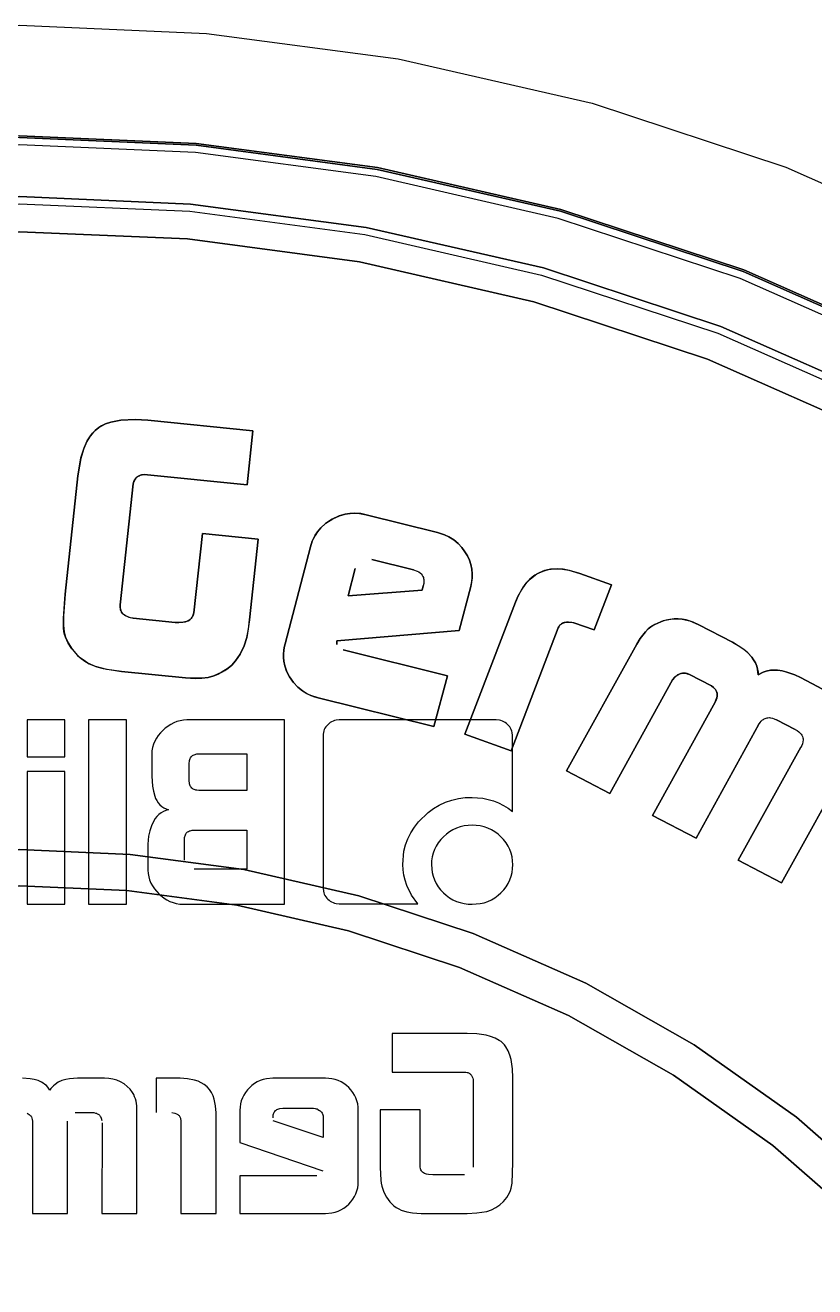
# Model space of a CAD drawing. Header units: millimetres. Extents: x 10366 to 13995, y 24552 to 29685.
# Drawn here: x 11312.18 to 11322.89, y 28002.26 to 28019.37 of the extents above; entities that cross this region are included whole.
import ezdxf

# ---------------------------------------------------------------- set-up
doc = ezdxf.new("R2010")
doc.units = ezdxf.units.MM
doc.header["$LTSCALE"] = 3
doc.layers.add('DomyÅ›lny', color=7, linetype='Continuous')

msp = doc.modelspace()

# ---------------------------------------------------------------- linework, layer by layer
at = {"layer": 'DomyÅ›lny'}
for p, q in [((11315.265, 28013.874), (11315.187, 28013.14)), ((11315.187, 28013.14), (11315.265, 28013.874)), ((11314.464, 28011.403), (11314.579, 28012.478)), ((11314.579, 28012.478), (11314.464, 28011.403)), ((11316.653, 28012.003), (11316.556, 28011.635)), ((11316.556, 28011.635), (11316.653, 28012.003)), ((11317.559, 28011.71), (11317.575, 28011.77)), ((11317.575, 28011.77), (11317.559, 28011.71)), ((11320.129, 28011.784), (11319.894, 28011.171)), ((11319.894, 28011.171), (11320.129, 28011.784)), ((11318.22, 28011.759), (11318.064, 28011.166)), ((11318.064, 28011.166), (11318.22, 28011.759)), ((11319.408, 28011.2), (11318.769, 28009.532)), ((11318.769, 28009.532), (11319.408, 28011.2)), ((11316.405, 28011.024), (11316.402, 28010.974)), ((11316.402, 28010.974), (11316.405, 28011.024)), ((11317.903, 28010.551), (11317.721, 28009.861)), ((11317.721, 28009.861), (11317.903, 28010.551)), ((11312.715, 28009.951), (11312.201, 28009.951)), ((11312.201, 28009.951), (11312.201, 28009.451)), ((11312.715, 28009.951), (11312.201, 28009.951)), ((11312.201, 28009.951), (11312.201, 28009.451)), ((11312.715, 28009.451), (11312.715, 28009.951)), ((11312.715, 28009.451), (11312.715, 28009.951)), ((11313.549, 28009.951), (11313.035, 28009.951)), ((11313.035, 28009.951), (11313.035, 28007.451)), ((11313.549, 28009.951), (11313.035, 28009.951)), ((11313.035, 28009.951), (11313.035, 28007.451)), ((11313.549, 28007.451), (11313.549, 28009.951)), ((11313.549, 28007.451), (11313.549, 28009.951)), ((11315.693, 28009.951), (11314.369, 28009.951)), ((11315.693, 28009.951), (11314.369, 28009.951)), ((11315.693, 28007.451), (11315.693, 28009.951)), ((11315.693, 28007.451), (11315.693, 28009.951)), ((11318.566, 28009.951), (11316.436, 28009.951)), ((11318.566, 28009.951), (11316.436, 28009.951)), ((11322.124, 28009.884), (11321.276, 28008.347)), ((11321.276, 28008.347), (11322.124, 28009.884)), ((11316.216, 28009.739), (11316.216, 28007.669)), ((11316.216, 28009.739), (11316.216, 28007.669)), ((11318.785, 28008.707), (11318.785, 28009.739)), ((11318.785, 28008.707), (11318.785, 28009.739)), ((11312.201, 28009.451), (11312.715, 28009.451)), ((11312.201, 28009.451), (11312.715, 28009.451)), ((11313.893, 28009.489), (11313.893, 28009.188)), ((11313.893, 28009.489), (11313.893, 28009.188)), ((11314.531, 28009.49), (11315.184, 28009.49)), ((11314.531, 28009.49), (11315.184, 28009.49)), ((11315.184, 28009.49), (11315.184, 28008.996)), ((11315.184, 28009.49), (11315.184, 28008.996)), ((11312.715, 28009.251), (11312.201, 28009.251)), ((11312.201, 28009.251), (11312.201, 28007.451)), ((11312.715, 28009.251), (11312.201, 28009.251)), ((11312.201, 28009.251), (11312.201, 28007.451)), ((11312.715, 28007.451), (11312.715, 28009.251)), ((11312.715, 28007.451), (11312.715, 28009.251)), ((11314.401, 28009.121), (11314.401, 28009.365)), ((11314.401, 28009.121), (11314.401, 28009.365)), ((11315.184, 28008.996), (11314.531, 28008.996)), ((11315.184, 28008.996), (11314.531, 28008.996)), ((11314.466, 28008.455), (11315.184, 28008.455)), ((11314.466, 28008.455), (11315.184, 28008.455)), ((11315.184, 28008.455), (11315.184, 28007.926)), ((11315.184, 28008.455), (11315.184, 28007.926)), ((11313.841, 28008.267), (11313.841, 28007.912)), ((11313.841, 28008.267), (11313.841, 28007.912)), ((11314.337, 28008.051), (11314.337, 28008.331)), ((11314.337, 28008.051), (11314.337, 28008.331)), ((11315.184, 28007.926), (11314.466, 28007.926)), ((11315.184, 28007.926), (11314.466, 28007.926)), ((11312.201, 28007.451), (11312.715, 28007.451)), ((11312.201, 28007.451), (11312.715, 28007.451)), ((11313.035, 28007.451), (11313.549, 28007.451)), ((11313.035, 28007.451), (11313.549, 28007.451)), ((11314.317, 28007.451), (11315.693, 28007.451)), ((11314.317, 28007.451), (11315.693, 28007.451)), ((11316.436, 28007.457), (11317.5, 28007.457)), ((11316.436, 28007.457), (11317.5, 28007.457)), ((11318.172, 28005.699), (11317.153, 28005.699)), ((11317.153, 28005.699), (11317.153, 28005.174)), ((11317.153, 28005.699), (11317.153, 28005.174)), ((11318.172, 28005.699), (11317.153, 28005.699)), ((11313.252, 28005.09), (11312.885, 28005.09)), ((11313.252, 28005.09), (11312.885, 28005.09)), ((11314.279, 28005.09), (11313.953, 28005.09)), ((11313.953, 28005.09), (11313.953, 28004.626)), ((11313.953, 28005.09), (11313.953, 28004.626)), ((11314.279, 28005.09), (11313.953, 28005.09)), ((11316.249, 28005.09), (11315.534, 28005.09)), ((11316.249, 28005.09), (11315.534, 28005.09)), ((11317.153, 28005.174), (11318.152, 28005.174)), ((11317.153, 28005.174), (11318.152, 28005.174)), ((11318.791, 28003.948), (11318.791, 28005.096)), ((11318.791, 28003.948), (11318.791, 28005.096)), ((11318.251, 28005.072), (11318.251, 28003.885)), ((11318.251, 28005.072), (11318.251, 28003.885)), ((11312.853, 28004.626), (11313.085, 28004.626)), ((11312.853, 28004.626), (11313.085, 28004.626)), ((11313.691, 28003.258), (11313.691, 28004.65)), ((11313.691, 28003.258), (11313.691, 28004.65)), ((11314.764, 28003.258), (11314.764, 28004.62)), ((11314.764, 28003.258), (11314.764, 28004.62)), ((11315.089, 28004.657), (11315.089, 28004.221)), ((11315.089, 28004.657), (11315.089, 28004.221)), ((11315.669, 28004.683), (11316.086, 28004.683)), ((11315.669, 28004.683), (11316.086, 28004.683)), ((11316.694, 28003.69), (11316.694, 28004.657)), ((11316.694, 28003.69), (11316.694, 28004.657)), ((11317.534, 28004.661), (11316.993, 28004.661)), ((11316.993, 28004.661), (11316.993, 28003.878)), ((11316.993, 28004.661), (11316.993, 28003.878)), ((11317.534, 28004.661), (11316.993, 28004.661)), ((11317.534, 28003.891), (11317.534, 28004.661)), ((11317.534, 28003.891), (11317.534, 28004.661)), ((11312.273, 28004.507), (11312.273, 28003.258)), ((11312.273, 28004.507), (11312.273, 28003.258)), ((11312.751, 28003.258), (11312.751, 28004.507)), ((11312.751, 28003.258), (11312.751, 28004.507)), ((11313.22, 28004.487), (11313.214, 28003.258)), ((11313.22, 28004.487), (11313.214, 28003.258)), ((11314.285, 28004.527), (11314.285, 28003.258)), ((11314.285, 28004.527), (11314.285, 28003.258)), ((11316.219, 28004.288), (11315.538, 28004.511)), ((11316.219, 28004.288), (11315.538, 28004.511)), ((11316.219, 28004.559), (11316.219, 28004.288)), ((11316.219, 28004.559), (11316.219, 28004.288)), ((11315.089, 28004.221), (11316.212, 28003.837)), ((11315.089, 28004.221), (11316.212, 28003.837)), ((11316.131, 28003.767), (11315.089, 28003.767)), ((11315.089, 28003.767), (11315.089, 28003.258)), ((11315.089, 28003.767), (11315.089, 28003.258)), ((11316.131, 28003.767), (11315.089, 28003.767)), ((11318.135, 28003.782), (11317.705, 28003.782)), ((11318.135, 28003.782), (11317.705, 28003.782)), ((11312.273, 28003.258), (11312.751, 28003.258)), ((11312.273, 28003.258), (11312.751, 28003.258)), ((11313.214, 28003.258), (11313.691, 28003.258)), ((11313.214, 28003.258), (11313.691, 28003.258)), ((11314.285, 28003.258), (11314.764, 28003.258)), ((11314.285, 28003.258), (11314.764, 28003.258)), ((11315.089, 28003.258), (11316.249, 28003.258)), ((11315.089, 28003.258), (11316.249, 28003.258)), ((11317.548, 28003.258), (11318.17, 28003.258)), ((11317.548, 28003.258), (11318.17, 28003.258))]:
    msp.add_line(p, q, dxfattribs=at)
for points in [[(11299.125, 28016.311, 0), (11301.701, 28017.449, 0), (11304.326, 28018.316, 0), (11306.958, 28018.917, 0), (11309.559, 28019.263, 0), (11312.097, 28019.374, 0), (11314.634, 28019.263, 0), (11317.236, 28018.917, 0), (11319.868, 28018.316, 0), (11322.493, 28017.449, 0), (11325.068, 28016.311, 0)], [(11324.36, 28014.98, 0), (11321.925, 28016.056, 0), (11319.443, 28016.876, 0), (11316.955, 28017.444, 0), (11314.496, 28017.772, 0), (11312.097, 28017.876, 0), (11309.698, 28017.772, 0), (11307.239, 28017.444, 0), (11304.75, 28016.876, 0), (11302.269, 28016.056, 0), (11299.834, 28014.98, 0)], [(11324.348, 28014.958, 0), (11321.915, 28016.033, 0), (11319.436, 28016.851, 0), (11316.95, 28017.419, 0), (11314.494, 28017.746, 0), (11312.097, 28017.851, 0), (11309.7, 28017.746, 0), (11307.243, 28017.419, 0), (11304.757, 28016.851, 0), (11302.279, 28016.033, 0), (11299.846, 28014.958, 0)], [(11324.3, 28014.869, 0), (11321.877, 28015.94, 0), (11319.408, 28016.755, 0), (11316.932, 28017.321, 0), (11314.484, 28017.647, 0), (11312.097, 28017.751, 0), (11309.709, 28017.647, 0), (11307.262, 28017.321, 0), (11304.786, 28016.755, 0), (11302.316, 28015.94, 0), (11299.893, 28014.869, 0)], [(11312.097, 28017.876, 0), (11314.496, 28017.772, 0), (11316.955, 28017.444, 0), (11319.443, 28016.876, 0), (11321.925, 28016.056, 0), (11324.36, 28014.98, 0), (11326.707, 28013.65, 0), (11328.925, 28012.078, 0), (11330.976, 28010.283, 0), (11332.825, 28008.292, 0), (11334.444, 28006.138, 0), (11335.813, 28003.858, 0), (11336.922, 28001.494, 0), (11337.766, 27999.085, 0), (11338.35, 27996.668, 0), (11338.688, 27994.28, 0), (11338.796, 27991.951, 0), (11338.688, 27989.621, 0), (11338.35, 27987.233, 0), (11337.766, 27984.817, 0), (11336.922, 27982.408, 0), (11335.813, 27980.044, 0)], [(11312.097, 28017.851, 0), (11314.494, 28017.746, 0), (11316.95, 28017.419, 0), (11319.436, 28016.851, 0), (11321.915, 28016.033, 0), (11324.348, 28014.958, 0), (11326.693, 28013.629, 0), (11328.909, 28012.059, 0), (11330.958, 28010.265, 0), (11332.805, 28008.276, 0), (11334.422, 28006.124, 0), (11335.79, 28003.847, 0), (11336.897, 28001.485, 0), (11337.74, 27999.078, 0), (11338.325, 27996.664, 0), (11338.662, 27994.278, 0), (11338.77, 27991.951, 0), (11338.662, 27989.624, 0), (11338.325, 27987.238, 0), (11337.74, 27984.824, 0), (11336.897, 27982.417, 0), (11335.79, 27980.055, 0)], [(11300.224, 28014.247, 0), (11302.582, 28015.289, 0), (11304.984, 28016.082, 0), (11307.393, 28016.632, 0), (11309.774, 28016.949, 0), (11312.097, 28017.051, 0), (11314.419, 28016.949, 0), (11316.8, 28016.632, 0), (11319.209, 28016.082, 0), (11321.612, 28015.289, 0), (11323.969, 28014.247, 0)], [(11323.969, 28014.247, 0), (11321.612, 28015.289, 0), (11319.209, 28016.082, 0), (11316.8, 28016.632, 0), (11314.419, 28016.949, 0), (11312.097, 28017.051, 0), (11309.774, 28016.949, 0), (11307.393, 28016.632, 0), (11304.984, 28016.082, 0), (11302.582, 28015.289, 0), (11300.224, 28014.247, 0)], [(11300.272, 28014.158, 0), (11302.62, 28015.196, 0), (11305.013, 28015.986, 0), (11307.412, 28016.534, 0), (11309.783, 28016.85, 0), (11312.097, 28016.951, 0), (11314.41, 28016.85, 0), (11316.782, 28016.534, 0), (11319.181, 28015.986, 0), (11321.574, 28015.196, 0), (11323.922, 28014.158, 0)], [(11323.744, 28013.824, 0), (11321.431, 28014.846, 0), (11319.074, 28015.624, 0), (11316.711, 28016.163, 0), (11314.375, 28016.475, 0), (11312.097, 28016.574, 0), (11309.818, 28016.475, 0), (11307.483, 28016.163, 0), (11305.119, 28015.624, 0), (11302.762, 28014.846, 0), (11300.45, 28013.824, 0)], [(11300.45, 28013.824, 0), (11302.762, 28014.846, 0), (11305.119, 28015.624, 0), (11307.483, 28016.163, 0), (11309.818, 28016.475, 0), (11312.097, 28016.574, 0), (11314.375, 28016.475, 0), (11316.711, 28016.163, 0), (11319.074, 28015.624, 0), (11321.431, 28014.846, 0), (11323.744, 28013.824, 0)], [(11312.888, 28013.26, 0), (11312.931, 28013.506, 0), (11312.973, 28013.641, 0), (11313.017, 28013.735, 0), (11313.06, 28013.805, 0), (11313.089, 28013.841, 0), (11313.125, 28013.878, 0), (11313.174, 28013.917, 0), (11313.213, 28013.941, 0), (11313.265, 28013.966, 0), (11313.337, 28013.991, 0), (11313.472, 28014.018, 0), (11313.667, 28014.027, 0), (11313.84, 28014.017, 0)], [(11313.84, 28014.017, 0), (11313.667, 28014.027, 0), (11313.472, 28014.018, 0), (11313.337, 28013.991, 0), (11313.264, 28013.966, 0), (11313.212, 28013.94, 0), (11313.172, 28013.916, 0), (11313.123, 28013.876, 0), (11313.087, 28013.838, 0), (11313.058, 28013.801, 0), (11313.013, 28013.729, 0), (11312.97, 28013.633, 0), (11312.929, 28013.499, 0), (11312.888, 28013.26, 0)], [(11313.84, 28014.017, 0), (11315.265, 28013.874, 0)], [(11315.265, 28013.874, 0), (11313.84, 28014.017, 0)], [(11312.718, 28011.658, 0), (11312.888, 28013.26, 0)], [(11312.888, 28013.26, 0), (11312.718, 28011.658, 0)], [(11313.639, 28013.152, 0), (11313.465, 28011.511, 0)], [(11313.465, 28011.511, 0), (11313.639, 28013.152, 0)], [(11313.791, 28013.28, 0), (11313.767, 28013.278, 0), (11313.753, 28013.276, 0), (11313.738, 28013.272, 0), (11313.721, 28013.264, 0), (11313.71, 28013.258, 0), (11313.698, 28013.25, 0), (11313.685, 28013.238, 0), (11313.676, 28013.229, 0), (11313.667, 28013.217, 0), (11313.658, 28013.201, 0), (11313.65, 28013.184, 0), (11313.639, 28013.152, 0)], [(11313.639, 28013.152, 0), (11313.651, 28013.187, 0), (11313.661, 28013.206, 0), (11313.671, 28013.221, 0), (11313.68, 28013.233, 0), (11313.695, 28013.247, 0), (11313.707, 28013.257, 0), (11313.719, 28013.263, 0), (11313.737, 28013.271, 0), (11313.751, 28013.275, 0), (11313.764, 28013.278, 0), (11313.791, 28013.28, 0)], [(11315.187, 28013.14, 0), (11313.791, 28013.28, 0)], [(11313.791, 28013.28, 0), (11315.187, 28013.14, 0)], [(11316.044, 28012.297, 0), (11316.069, 28012.374, 0), (11316.086, 28012.414, 0), (11316.11, 28012.456, 0), (11316.142, 28012.504, 0), (11316.188, 28012.558, 0), (11316.254, 28012.618, 0), (11316.348, 28012.678, 0), (11316.441, 28012.72, 0), (11316.518, 28012.742, 0), (11316.583, 28012.752, 0), (11316.638, 28012.755, 0), (11316.687, 28012.754, 0), (11316.801, 28012.735, 0)], [(11316.801, 28012.735, 0), (11316.729, 28012.749, 0), (11316.636, 28012.755, 0), (11316.58, 28012.752, 0), (11316.514, 28012.741, 0), (11316.436, 28012.719, 0), (11316.342, 28012.675, 0), (11316.25, 28012.614, 0), (11316.185, 28012.555, 0), (11316.141, 28012.501, 0), (11316.109, 28012.455, 0), (11316.086, 28012.413, 0), (11316.069, 28012.374, 0), (11316.044, 28012.297, 0)], [(11316.801, 28012.735, 0), (11317.771, 28012.495, 0)], [(11317.771, 28012.495, 0), (11316.801, 28012.735, 0)], [(11314.579, 28012.478, 0), (11315.334, 28012.402, 0)], [(11315.334, 28012.402, 0), (11314.579, 28012.478, 0)], [(11317.771, 28012.495, 0), (11317.863, 28012.464, 0), (11317.924, 28012.436, 0), (11317.989, 28012.395, 0), (11318.051, 28012.343, 0), (11318.101, 28012.289, 0), (11318.141, 28012.233, 0), (11318.174, 28012.176, 0), (11318.201, 28012.118, 0), (11318.221, 28012.059, 0), (11318.234, 28011.997, 0), (11318.24, 28011.935, 0), (11318.239, 28011.879, 0), (11318.22, 28011.759, 0)], [(11318.22, 28011.759, 0), (11318.234, 28011.83, 0), (11318.239, 28011.879, 0), (11318.24, 28011.935, 0), (11318.234, 28011.997, 0), (11318.221, 28012.059, 0), (11318.201, 28012.118, 0), (11318.174, 28012.176, 0), (11318.141, 28012.233, 0), (11318.101, 28012.289, 0), (11318.051, 28012.343, 0), (11317.99, 28012.395, 0), (11317.924, 28012.436, 0), (11317.863, 28012.464, 0), (11317.771, 28012.495, 0)], [(11315.334, 28012.402, 0), (11315.218, 28011.308, 0)], [(11315.218, 28011.308, 0), (11315.334, 28012.402, 0)], [(11315.7, 28010.985, 0), (11316.044, 28012.297, 0)], [(11316.044, 28012.297, 0), (11315.7, 28010.985, 0)], [(11317.442, 28011.987, 0), (11316.878, 28012.126, 0)], [(11316.878, 28012.126, 0), (11317.442, 28011.987, 0)], [(11317.442, 28011.987, 0), (11317.492, 28011.97, 0), (11317.515, 28011.958, 0), (11317.537, 28011.942, 0), (11317.549, 28011.931, 0), (11317.561, 28011.915, 0), (11317.567, 28011.906, 0), (11317.572, 28011.895, 0), (11317.577, 28011.882, 0), (11317.58, 28011.869, 0), (11317.583, 28011.854, 0), (11317.584, 28011.826, 0), (11317.582, 28011.801, 0), (11317.575, 28011.77, 0)], [(11319.702, 28011.938, 0), (11319.56, 28011.98, 0), (11319.472, 28011.995, 0), (11319.402, 28012, 0), (11319.302, 28011.995, 0), (11319.221, 28011.977, 0), (11319.146, 28011.947, 0), (11319.089, 28011.914, 0), (11319.053, 28011.888, 0), (11319.016, 28011.855, 0), (11318.978, 28011.814, 0), (11318.913, 28011.723, 0), (11318.865, 28011.636, 0), (11318.826, 28011.547, 0)], [(11318.826, 28011.547, 0), (11318.861, 28011.627, 0), (11318.927, 28011.745, 0), (11318.972, 28011.807, 0), (11319.024, 28011.862, 0), (11319.074, 28011.903, 0), (11319.117, 28011.932, 0), (11319.179, 28011.961, 0), (11319.229, 28011.979, 0), (11319.274, 28011.99, 0), (11319.351, 28011.999, 0), (11319.433, 28011.999, 0), (11319.55, 28011.982, 0), (11319.702, 28011.938, 0)], [(11319.702, 28011.938, 0), (11320.129, 28011.784, 0)], [(11320.129, 28011.784, 0), (11319.702, 28011.938, 0)], [(11313.482, 28010.607, 0), (11313.284, 28010.636, 0), (11313.13, 28010.677, 0), (11313.027, 28010.723, 0), (11312.973, 28010.756, 0), (11312.923, 28010.793, 0), (11312.88, 28010.833, 0), (11312.809, 28010.915, 0), (11312.757, 28010.994, 0), (11312.721, 28011.073, 0), (11312.709, 28011.112, 0), (11312.701, 28011.15, 0), (11312.695, 28011.194, 0), (11312.693, 28011.329, 0), (11312.718, 28011.658, 0)], [(11312.718, 28011.658, 0), (11312.694, 28011.365, 0), (11312.693, 28011.231, 0), (11312.702, 28011.144, 0), (11312.721, 28011.075, 0), (11312.756, 28010.997, 0), (11312.81, 28010.913, 0), (11312.886, 28010.827, 0), (11312.933, 28010.786, 0), (11312.986, 28010.747, 0), (11313.043, 28010.714, 0), (11313.149, 28010.67, 0), (11313.235, 28010.647, 0), (11313.482, 28010.607, 0)], [(11316.556, 28011.635, 0), (11317.559, 28011.71, 0)], [(11317.559, 28011.71, 0), (11316.556, 28011.635, 0)], [(11313.465, 28011.511, 0), (11313.464, 28011.482, 0), (11313.465, 28011.467, 0), (11313.468, 28011.452, 0), (11313.472, 28011.438, 0), (11313.478, 28011.424, 0), (11313.485, 28011.411, 0), (11313.495, 28011.397, 0), (11313.508, 28011.384, 0), (11313.523, 28011.372, 0), (11313.541, 28011.361, 0), (11313.561, 28011.352, 0), (11313.582, 28011.344, 0), (11313.641, 28011.331, 0)], [(11313.641, 28011.331, 0), (11313.605, 28011.338, 0), (11313.568, 28011.349, 0), (11313.549, 28011.357, 0), (11313.532, 28011.366, 0), (11313.516, 28011.377, 0), (11313.503, 28011.388, 0), (11313.492, 28011.401, 0), (11313.483, 28011.414, 0), (11313.476, 28011.429, 0), (11313.47, 28011.445, 0), (11313.466, 28011.462, 0), (11313.464, 28011.478, 0), (11313.465, 28011.511, 0)], [(11318.141, 28009.759, 0), (11318.826, 28011.547, 0)], [(11318.826, 28011.547, 0), (11318.141, 28009.759, 0)], [(11313.641, 28011.331, 0), (11314.209, 28011.274, 0)], [(11314.209, 28011.274, 0), (11313.641, 28011.331, 0)], [(11314.209, 28011.274, 0), (11314.259, 28011.272, 0), (11314.312, 28011.275, 0), (11314.351, 28011.283, 0), (11314.372, 28011.29, 0), (11314.387, 28011.297, 0), (11314.408, 28011.311, 0), (11314.419, 28011.32, 0), (11314.431, 28011.333, 0), (11314.441, 28011.347, 0), (11314.45, 28011.362, 0), (11314.456, 28011.376, 0), (11314.464, 28011.403, 0)], [(11314.464, 28011.403, 0), (11314.455, 28011.372, 0), (11314.447, 28011.357, 0), (11314.438, 28011.342, 0), (11314.426, 28011.328, 0), (11314.411, 28011.313, 0), (11314.393, 28011.301, 0), (11314.38, 28011.294, 0), (11314.364, 28011.287, 0), (11314.339, 28011.28, 0), (11314.298, 28011.274, 0), (11314.252, 28011.272, 0), (11314.209, 28011.274, 0)], [(11315.218, 28011.308, 0), (11315.182, 28011.069, 0), (11315.148, 28010.958, 0), (11315.093, 28010.843, 0), (11315.03, 28010.751, 0), (11314.979, 28010.695, 0), (11314.931, 28010.654, 0), (11314.836, 28010.593, 0), (11314.733, 28010.548, 0), (11314.658, 28010.528, 0), (11314.57, 28010.516, 0), (11314.351, 28010.52, 0)], [(11314.351, 28010.52, 0), (11314.486, 28010.513, 0), (11314.57, 28010.516, 0), (11314.658, 28010.528, 0), (11314.733, 28010.548, 0), (11314.792, 28010.571, 0), (11314.882, 28010.62, 0), (11314.931, 28010.654, 0), (11314.979, 28010.695, 0), (11315.03, 28010.751, 0), (11315.093, 28010.843, 0), (11315.148, 28010.958, 0), (11315.182, 28011.069, 0), (11315.203, 28011.183, 0), (11315.218, 28011.308, 0)], [(11319.619, 28011.27, 0), (11319.548, 28011.279, 0), (11319.521, 28011.278, 0), (11319.489, 28011.271, 0), (11319.475, 28011.267, 0), (11319.464, 28011.262, 0), (11319.451, 28011.254, 0), (11319.438, 28011.243, 0), (11319.426, 28011.23, 0), (11319.416, 28011.216, 0), (11319.408, 28011.2, 0)], [(11319.408, 28011.2, 0), (11319.416, 28011.216, 0), (11319.426, 28011.231, 0), (11319.439, 28011.244, 0), (11319.453, 28011.255, 0), (11319.469, 28011.264, 0), (11319.496, 28011.273, 0), (11319.526, 28011.278, 0), (11319.551, 28011.279, 0), (11319.586, 28011.276, 0), (11319.619, 28011.27, 0)], [(11319.894, 28011.171, 0), (11319.619, 28011.27, 0)], [(11319.619, 28011.27, 0), (11319.894, 28011.171, 0)], [(11320.717, 28011.247, 0), (11320.806, 28011.286, 0), (11320.859, 28011.303, 0), (11320.934, 28011.318, 0), (11320.982, 28011.323, 0), (11321.035, 28011.323, 0), (11321.09, 28011.318, 0), (11321.194, 28011.294, 0), (11321.316, 28011.243, 0)], [(11321.316, 28011.243, 0), (11321.239, 28011.278, 0), (11321.143, 28011.308, 0), (11321.09, 28011.318, 0), (11321.035, 28011.323, 0), (11320.982, 28011.323, 0), (11320.892, 28011.311, 0), (11320.831, 28011.295, 0), (11320.717, 28011.247, 0)], [(11318.064, 28011.166, 0), (11316.405, 28011.024, 0)], [(11316.405, 28011.024, 0), (11318.064, 28011.166, 0)], [(11320.471, 28010.979, 0), (11320.517, 28011.055, 0), (11320.59, 28011.147, 0), (11320.628, 28011.185, 0), (11320.661, 28011.212, 0), (11320.69, 28011.231, 0), (11320.717, 28011.247, 0)], [(11320.717, 28011.247, 0), (11320.661, 28011.212, 0), (11320.627, 28011.185, 0), (11320.589, 28011.147, 0), (11320.517, 28011.055, 0), (11320.471, 28010.979, 0)], [(11321.316, 28011.243, 0), (11321.77, 28011.006, 0)], [(11321.77, 28011.006, 0), (11321.316, 28011.243, 0)], [(11316.148, 28010.25, 0), (11316.05, 28010.281, 0), (11315.996, 28010.307, 0), (11315.936, 28010.345, 0), (11315.873, 28010.396, 0), (11315.815, 28010.459, 0), (11315.762, 28010.535, 0), (11315.722, 28010.614, 0), (11315.698, 28010.685, 0), (11315.685, 28010.746, 0), (11315.68, 28010.8, 0), (11315.679, 28010.849, 0), (11315.688, 28010.932, 0), (11315.7, 28010.985, 0)], [(11315.7, 28010.985, 0), (11315.688, 28010.933, 0), (11315.679, 28010.85, 0), (11315.68, 28010.8, 0), (11315.685, 28010.747, 0), (11315.698, 28010.686, 0), (11315.722, 28010.615, 0), (11315.761, 28010.537, 0), (11315.814, 28010.46, 0), (11315.872, 28010.397, 0), (11315.935, 28010.346, 0), (11315.995, 28010.308, 0), (11316.05, 28010.282, 0), (11316.1, 28010.264, 0), (11316.148, 28010.25, 0)], [(11319.521, 28009.26, 0), (11320.471, 28010.979, 0)], [(11320.471, 28010.979, 0), (11319.521, 28009.26, 0)], [(11321.77, 28011.006, 0), (11321.87, 28010.948, 0), (11321.925, 28010.909, 0), (11321.98, 28010.861, 0), (11322.032, 28010.802, 0), (11322.058, 28010.766, 0), (11322.081, 28010.725, 0), (11322.1, 28010.68, 0), (11322.112, 28010.638, 0), (11322.118, 28010.6, 0), (11322.121, 28010.565, 0)], [(11322.121, 28010.565, 0), (11322.112, 28010.638, 0), (11322.1, 28010.68, 0), (11322.081, 28010.724, 0), (11322.058, 28010.766, 0), (11322.032, 28010.802, 0), (11321.98, 28010.861, 0), (11321.925, 28010.908, 0), (11321.77, 28011.006, 0)], [(11316.491, 28010.9, 0), (11317.903, 28010.551, 0)], [(11317.903, 28010.551, 0), (11316.491, 28010.9, 0)], [(11314.351, 28010.52, 0), (11313.482, 28010.607, 0)], [(11313.482, 28010.607, 0), (11314.351, 28010.52, 0)], [(11321.19, 28010.567, 0), (11321.157, 28010.579, 0), (11321.135, 28010.584, 0), (11321.109, 28010.586, 0), (11321.092, 28010.586, 0), (11321.072, 28010.582, 0), (11321.048, 28010.574, 0), (11321.026, 28010.562, 0), (11321.006, 28010.547, 0), (11320.988, 28010.53, 0), (11320.959, 28010.494, 0)], [(11320.959, 28010.494, 0), (11320.989, 28010.531, 0), (11321.007, 28010.548, 0), (11321.028, 28010.564, 0), (11321.051, 28010.575, 0), (11321.075, 28010.583, 0), (11321.095, 28010.586, 0), (11321.111, 28010.586, 0), (11321.136, 28010.584, 0), (11321.158, 28010.578, 0), (11321.19, 28010.567, 0)], [(11321.486, 28010.412, 0), (11321.19, 28010.567, 0)], [(11321.19, 28010.567, 0), (11321.486, 28010.412, 0)], [(11322.121, 28010.565, 0), (11322.187, 28010.598, 0), (11322.23, 28010.613, 0), (11322.288, 28010.624, 0), (11322.332, 28010.627, 0), (11322.387, 28010.625, 0), (11322.45, 28010.616, 0), (11322.51, 28010.601, 0), (11322.617, 28010.562, 0), (11322.695, 28010.525, 0)], [(11322.695, 28010.525, 0), (11322.616, 28010.563, 0), (11322.509, 28010.601, 0), (11322.447, 28010.617, 0), (11322.383, 28010.625, 0), (11322.329, 28010.627, 0), (11322.286, 28010.624, 0), (11322.229, 28010.612, 0), (11322.186, 28010.598, 0), (11322.151, 28010.581, 0), (11322.121, 28010.565, 0)], [(11320.959, 28010.494, 0), (11320.109, 28008.954, 0)], [(11320.109, 28008.954, 0), (11320.959, 28010.494, 0)], [(11321.534, 28010.194, 0), (11321.545, 28010.217, 0), (11321.555, 28010.241, 0), (11321.561, 28010.27, 0), (11321.563, 28010.284, 0), (11321.563, 28010.298, 0), (11321.561, 28010.311, 0), (11321.558, 28010.324, 0), (11321.555, 28010.336, 0), (11321.547, 28010.353, 0), (11321.54, 28010.363, 0), (11321.528, 28010.378, 0), (11321.515, 28010.39, 0), (11321.486, 28010.412, 0)], [(11321.486, 28010.412, 0), (11321.513, 28010.392, 0), (11321.527, 28010.379, 0), (11321.54, 28010.363, 0), (11321.546, 28010.353, 0), (11321.554, 28010.336, 0), (11321.558, 28010.326, 0), (11321.561, 28010.313, 0), (11321.563, 28010.3, 0), (11321.563, 28010.287, 0), (11321.562, 28010.275, 0), (11321.557, 28010.248, 0), (11321.549, 28010.225, 0), (11321.534, 28010.194, 0)], [(11322.695, 28010.525, 0), (11323.148, 28010.289, 0)], [(11323.148, 28010.289, 0), (11322.695, 28010.525, 0)], [(11317.721, 28009.861, 0), (11316.148, 28010.25, 0)], [(11316.148, 28010.25, 0), (11317.721, 28009.861, 0)], [(11320.684, 28008.654, 0), (11321.534, 28010.194, 0)], [(11321.534, 28010.194, 0), (11320.684, 28008.654, 0)], [(11314.369, 28009.951, 0), (11314.323, 28009.949, 0), (11314.277, 28009.941, 0), (11314.232, 28009.929, 0), (11314.19, 28009.912, 0), (11314.149, 28009.891, 0), (11314.074, 28009.838, 0), (11314.009, 28009.774, 0), (11313.98, 28009.739, 0), (11313.955, 28009.702, 0), (11313.933, 28009.662, 0), (11313.915, 28009.621, 0), (11313.903, 28009.578, 0), (11313.895, 28009.533, 0), (11313.893, 28009.489, 0)], [(11314.369, 28009.951, 0), (11314.323, 28009.949, 0), (11314.277, 28009.941, 0), (11314.232, 28009.929, 0), (11314.19, 28009.912, 0), (11314.149, 28009.891, 0), (11314.074, 28009.838, 0), (11314.009, 28009.774, 0), (11313.98, 28009.739, 0), (11313.955, 28009.702, 0), (11313.933, 28009.662, 0), (11313.915, 28009.621, 0), (11313.903, 28009.578, 0), (11313.895, 28009.533, 0), (11313.893, 28009.489, 0)], [(11316.436, 28009.951, 0), (11316.393, 28009.947, 0), (11316.372, 28009.942, 0), (11316.352, 28009.935, 0), (11316.332, 28009.926, 0), (11316.314, 28009.915, 0), (11316.297, 28009.903, 0), (11316.266, 28009.873, 0), (11316.253, 28009.857, 0), (11316.242, 28009.839, 0), (11316.232, 28009.82, 0), (11316.225, 28009.801, 0), (11316.22, 28009.78, 0), (11316.218, 28009.76, 0), (11316.216, 28009.739, 0)], [(11316.436, 28009.951, 0), (11316.393, 28009.947, 0), (11316.372, 28009.942, 0), (11316.352, 28009.935, 0), (11316.332, 28009.926, 0), (11316.314, 28009.915, 0), (11316.297, 28009.903, 0), (11316.266, 28009.873, 0), (11316.253, 28009.857, 0), (11316.242, 28009.839, 0), (11316.232, 28009.82, 0), (11316.225, 28009.801, 0), (11316.22, 28009.78, 0), (11316.218, 28009.76, 0), (11316.216, 28009.739, 0)], [(11318.785, 28009.739, 0), (11318.781, 28009.78, 0), (11318.776, 28009.8, 0), (11318.768, 28009.82, 0), (11318.759, 28009.839, 0), (11318.748, 28009.857, 0), (11318.735, 28009.873, 0), (11318.72, 28009.889, 0), (11318.705, 28009.903, 0), (11318.688, 28009.915, 0), (11318.669, 28009.926, 0), (11318.65, 28009.935, 0), (11318.63, 28009.942, 0), (11318.609, 28009.947, 0), (11318.566, 28009.951, 0)], [(11318.785, 28009.739, 0), (11318.781, 28009.78, 0), (11318.776, 28009.8, 0), (11318.768, 28009.82, 0), (11318.759, 28009.839, 0), (11318.748, 28009.857, 0), (11318.735, 28009.873, 0), (11318.72, 28009.889, 0), (11318.705, 28009.903, 0), (11318.688, 28009.915, 0), (11318.669, 28009.926, 0), (11318.65, 28009.935, 0), (11318.63, 28009.942, 0), (11318.609, 28009.947, 0), (11318.566, 28009.951, 0)], [(11322.124, 28009.884, 0), (11322.146, 28009.917, 0), (11322.161, 28009.934, 0), (11322.18, 28009.951, 0), (11322.19, 28009.958, 0), (11322.201, 28009.965, 0), (11322.213, 28009.971, 0), (11322.226, 28009.976, 0), (11322.24, 28009.979, 0), (11322.252, 28009.981, 0), (11322.272, 28009.982, 0), (11322.286, 28009.981, 0), (11322.312, 28009.976, 0), (11322.335, 28009.968, 0), (11322.367, 28009.954, 0)], [(11322.622, 28009.821, 0), (11322.367, 28009.954, 0)], [(11322.367, 28009.954, 0), (11322.622, 28009.821, 0)], [(11318.769, 28009.532, 0), (11318.141, 28009.759, 0)], [(11318.141, 28009.759, 0), (11318.769, 28009.532, 0)], [(11322.622, 28009.821, 0), (11322.648, 28009.807, 0), (11322.673, 28009.79, 0), (11322.695, 28009.768, 0), (11322.705, 28009.757, 0), (11322.712, 28009.745, 0), (11322.718, 28009.735, 0), (11322.722, 28009.725, 0), (11322.726, 28009.709, 0), (11322.728, 28009.694, 0), (11322.729, 28009.68, 0), (11322.726, 28009.654, 0), (11322.719, 28009.629, 0), (11322.71, 28009.605, 0), (11322.699, 28009.582, 0)], [(11321.846, 28008.05, 0), (11322.699, 28009.582, 0)], [(11322.699, 28009.582, 0), (11321.846, 28008.05, 0)], [(11314.401, 28009.365, 0), (11314.402, 28009.391, 0), (11314.405, 28009.403, 0), (11314.408, 28009.415, 0), (11314.412, 28009.427, 0), (11314.418, 28009.439, 0), (11314.425, 28009.449, 0), (11314.434, 28009.459, 0), (11314.444, 28009.467, 0), (11314.455, 28009.474, 0), (11314.467, 28009.479, 0), (11314.479, 28009.484, 0), (11314.492, 28009.487, 0), (11314.505, 28009.489, 0), (11314.531, 28009.49, 0)], [(11314.401, 28009.365, 0), (11314.402, 28009.391, 0), (11314.405, 28009.403, 0), (11314.408, 28009.415, 0), (11314.412, 28009.427, 0), (11314.418, 28009.439, 0), (11314.425, 28009.449, 0), (11314.434, 28009.459, 0), (11314.444, 28009.467, 0), (11314.455, 28009.474, 0), (11314.467, 28009.479, 0), (11314.479, 28009.484, 0), (11314.492, 28009.487, 0), (11314.505, 28009.489, 0), (11314.531, 28009.49, 0)], [(11323.392, 28009.459, 0), (11322.438, 28007.741, 0)], [(11322.438, 28007.741, 0), (11323.392, 28009.459, 0)], [(11320.109, 28008.954, 0), (11319.521, 28009.26, 0)], [(11319.521, 28009.26, 0), (11320.109, 28008.954, 0)], [(11313.893, 28009.188, 0), (11313.901, 28009.052, 0), (11313.914, 28008.985, 0), (11313.932, 28008.919, 0), (11313.944, 28008.886, 0), (11313.959, 28008.856, 0), (11313.979, 28008.827, 0), (11314.002, 28008.801, 0), (11314.028, 28008.778, 0), (11314.057, 28008.759, 0), (11314.088, 28008.743, 0), (11314.121, 28008.731, 0)], [(11313.893, 28009.188, 0), (11313.901, 28009.052, 0), (11313.914, 28008.985, 0), (11313.932, 28008.919, 0), (11313.944, 28008.886, 0), (11313.959, 28008.856, 0), (11313.979, 28008.827, 0), (11314.002, 28008.801, 0), (11314.028, 28008.778, 0), (11314.057, 28008.759, 0), (11314.088, 28008.743, 0), (11314.121, 28008.731, 0)], [(11314.531, 28008.996, 0), (11314.505, 28008.997, 0), (11314.492, 28008.999, 0), (11314.479, 28009.002, 0), (11314.466, 28009.006, 0), (11314.455, 28009.012, 0), (11314.444, 28009.019, 0), (11314.434, 28009.027, 0), (11314.425, 28009.037, 0), (11314.418, 28009.047, 0), (11314.412, 28009.059, 0), (11314.408, 28009.071, 0), (11314.405, 28009.083, 0), (11314.403, 28009.096, 0), (11314.401, 28009.121, 0)], [(11314.531, 28008.996, 0), (11314.505, 28008.997, 0), (11314.492, 28008.999, 0), (11314.479, 28009.002, 0), (11314.466, 28009.006, 0), (11314.455, 28009.012, 0), (11314.444, 28009.019, 0), (11314.434, 28009.027, 0), (11314.425, 28009.037, 0), (11314.418, 28009.047, 0), (11314.412, 28009.059, 0), (11314.408, 28009.071, 0), (11314.405, 28009.083, 0), (11314.403, 28009.096, 0), (11314.401, 28009.121, 0)], [(11317.298, 28007.99, 0), (11317.314, 28008.169, 0), (11317.336, 28008.256, 0), (11317.367, 28008.34, 0), (11317.407, 28008.421, 0), (11317.455, 28008.497, 0), (11317.511, 28008.568, 0), (11317.641, 28008.695, 0), (11317.715, 28008.749, 0), (11317.793, 28008.795, 0), (11317.877, 28008.834, 0), (11317.964, 28008.864, 0), (11318.053, 28008.885, 0), (11318.145, 28008.897, 0), (11318.237, 28008.901, 0)], [(11317.298, 28007.99, 0), (11317.314, 28008.169, 0), (11317.336, 28008.256, 0), (11317.367, 28008.34, 0), (11317.407, 28008.421, 0), (11317.455, 28008.497, 0), (11317.511, 28008.568, 0), (11317.641, 28008.695, 0), (11317.715, 28008.749, 0), (11317.793, 28008.795, 0), (11317.877, 28008.834, 0), (11317.964, 28008.864, 0), (11318.053, 28008.885, 0), (11318.145, 28008.897, 0), (11318.237, 28008.901, 0)], [(11318.237, 28008.901, 0), (11318.385, 28008.889, 0), (11318.529, 28008.853, 0), (11318.598, 28008.825, 0), (11318.664, 28008.791, 0), (11318.726, 28008.752, 0), (11318.785, 28008.707, 0)], [(11318.237, 28008.901, 0), (11318.385, 28008.889, 0), (11318.529, 28008.853, 0), (11318.598, 28008.825, 0), (11318.664, 28008.791, 0), (11318.726, 28008.752, 0), (11318.785, 28008.707, 0)], [(11314.121, 28008.731, 0), (11314.085, 28008.721, 0), (11314.051, 28008.707, 0), (11314.018, 28008.689, 0), (11313.988, 28008.667, 0), (11313.962, 28008.642, 0), (11313.938, 28008.613, 0), (11313.918, 28008.582, 0), (11313.887, 28008.516, 0), (11313.864, 28008.447, 0), (11313.849, 28008.376, 0), (11313.841, 28008.267, 0)], [(11314.121, 28008.731, 0), (11314.085, 28008.721, 0), (11314.051, 28008.707, 0), (11314.018, 28008.689, 0), (11313.988, 28008.667, 0), (11313.962, 28008.642, 0), (11313.938, 28008.613, 0), (11313.918, 28008.582, 0), (11313.887, 28008.516, 0), (11313.864, 28008.447, 0), (11313.849, 28008.376, 0), (11313.841, 28008.267, 0)], [(11318.239, 28008.524, 0), (11318.131, 28008.514, 0), (11318.078, 28008.502, 0), (11318.027, 28008.484, 0), (11317.978, 28008.461, 0), (11317.932, 28008.434, 0), (11317.889, 28008.402, 0), (11317.848, 28008.366, 0), (11317.812, 28008.327, 0), (11317.779, 28008.285, 0), (11317.75, 28008.24, 0), (11317.727, 28008.193, 0), (11317.709, 28008.143, 0), (11317.696, 28008.092, 0), (11317.689, 28008.039, 0), (11317.686, 28007.987, 0)], [(11318.239, 28008.524, 0), (11318.131, 28008.514, 0), (11318.078, 28008.502, 0), (11318.027, 28008.484, 0), (11317.978, 28008.461, 0), (11317.932, 28008.434, 0), (11317.889, 28008.402, 0), (11317.848, 28008.366, 0), (11317.812, 28008.327, 0), (11317.779, 28008.285, 0), (11317.75, 28008.24, 0), (11317.727, 28008.193, 0), (11317.709, 28008.143, 0), (11317.696, 28008.092, 0), (11317.689, 28008.039, 0), (11317.686, 28007.987, 0)], [(11318.791, 28007.987, 0), (11318.781, 28008.092, 0), (11318.768, 28008.143, 0), (11318.751, 28008.193, 0), (11318.727, 28008.24, 0), (11318.699, 28008.285, 0), (11318.666, 28008.327, 0), (11318.63, 28008.366, 0), (11318.59, 28008.402, 0), (11318.546, 28008.434, 0), (11318.5, 28008.462, 0), (11318.451, 28008.484, 0), (11318.4, 28008.502, 0), (11318.347, 28008.514, 0), (11318.293, 28008.521, 0), (11318.239, 28008.524, 0)], [(11318.791, 28007.987, 0), (11318.781, 28008.092, 0), (11318.768, 28008.143, 0), (11318.751, 28008.193, 0), (11318.727, 28008.24, 0), (11318.699, 28008.285, 0), (11318.666, 28008.327, 0), (11318.63, 28008.366, 0), (11318.59, 28008.402, 0), (11318.546, 28008.434, 0), (11318.5, 28008.462, 0), (11318.451, 28008.484, 0), (11318.4, 28008.502, 0), (11318.347, 28008.514, 0), (11318.293, 28008.521, 0), (11318.239, 28008.524, 0)], [(11321.276, 28008.347, 0), (11320.684, 28008.654, 0)], [(11320.684, 28008.654, 0), (11321.276, 28008.347, 0)], [(11314.337, 28008.331, 0), (11314.338, 28008.356, 0), (11314.34, 28008.368, 0), (11314.344, 28008.381, 0), (11314.348, 28008.392, 0), (11314.354, 28008.404, 0), (11314.361, 28008.415, 0), (11314.369, 28008.424, 0), (11314.379, 28008.432, 0), (11314.39, 28008.439, 0), (11314.402, 28008.445, 0), (11314.414, 28008.449, 0), (11314.427, 28008.452, 0), (11314.44, 28008.454, 0), (11314.466, 28008.455, 0)], [(11314.337, 28008.331, 0), (11314.338, 28008.356, 0), (11314.34, 28008.368, 0), (11314.344, 28008.381, 0), (11314.348, 28008.392, 0), (11314.354, 28008.404, 0), (11314.361, 28008.415, 0), (11314.369, 28008.424, 0), (11314.379, 28008.432, 0), (11314.39, 28008.439, 0), (11314.402, 28008.445, 0), (11314.414, 28008.449, 0), (11314.427, 28008.452, 0), (11314.44, 28008.454, 0), (11314.466, 28008.455, 0)], [(11323.925, 28003.437, 0), (11322.64, 28004.561, 0), (11321.251, 28005.546, 0), (11319.78, 28006.379, 0), (11318.254, 28007.054, 0), (11316.7, 28007.567, 0), (11315.141, 28007.923, 0), (11313.6, 28008.128, 0), (11312.097, 28008.194, 0), (11310.594, 28008.128, 0), (11309.053, 28007.923, 0), (11307.494, 28007.567, 0), (11305.939, 28007.054, 0), (11304.414, 28006.379, 0), (11302.943, 28005.546, 0), (11301.553, 28004.561, 0)], [(11301.553, 28004.561, 0), (11302.943, 28005.546, 0), (11304.414, 28006.379, 0), (11305.939, 28007.054, 0), (11307.494, 28007.567, 0), (11309.053, 28007.923, 0), (11310.594, 28008.128, 0), (11312.097, 28008.194, 0), (11313.6, 28008.128, 0), (11315.141, 28007.923, 0), (11316.7, 28007.567, 0), (11318.254, 28007.054, 0), (11319.78, 28006.379, 0), (11321.251, 28005.546, 0), (11322.64, 28004.561, 0), (11323.925, 28003.437, 0)], [(11322.438, 28007.741, 0), (11321.846, 28008.05, 0)], [(11321.846, 28008.05, 0), (11322.438, 28007.741, 0)], [(11313.841, 28007.912, 0), (11313.843, 28007.867, 0), (11313.851, 28007.823, 0), (11313.863, 28007.78, 0), (11313.881, 28007.738, 0), (11313.902, 28007.699, 0), (11313.928, 28007.661, 0), (11313.989, 28007.594, 0), (11314.059, 28007.535, 0), (11314.097, 28007.511, 0), (11314.138, 28007.49, 0), (11314.181, 28007.473, 0), (11314.225, 28007.461, 0), (11314.271, 28007.453, 0), (11314.317, 28007.451, 0)], [(11313.841, 28007.912, 0), (11313.843, 28007.867, 0), (11313.851, 28007.823, 0), (11313.863, 28007.78, 0), (11313.881, 28007.738, 0), (11313.902, 28007.699, 0), (11313.928, 28007.661, 0), (11313.989, 28007.594, 0), (11314.059, 28007.535, 0), (11314.097, 28007.511, 0), (11314.138, 28007.49, 0), (11314.181, 28007.473, 0), (11314.225, 28007.461, 0), (11314.271, 28007.453, 0), (11314.317, 28007.451, 0)], [(11317.5, 28007.457, 0), (11317.416, 28007.576, 0), (11317.352, 28007.707, 0), (11317.328, 28007.776, 0), (11317.311, 28007.846, 0), (11317.301, 28007.918, 0), (11317.298, 28007.99, 0)], [(11317.5, 28007.457, 0), (11317.416, 28007.576, 0), (11317.352, 28007.707, 0), (11317.328, 28007.776, 0), (11317.311, 28007.846, 0), (11317.301, 28007.918, 0), (11317.298, 28007.99, 0)], [(11317.686, 28007.987, 0), (11317.696, 28007.882, 0), (11317.708, 28007.83, 0), (11317.727, 28007.781, 0), (11317.75, 28007.733, 0), (11317.778, 28007.688, 0), (11317.811, 28007.646, 0), (11317.848, 28007.608, 0), (11317.888, 28007.572, 0), (11317.932, 28007.54, 0), (11317.978, 28007.513, 0), (11318.027, 28007.49, 0), (11318.078, 28007.473, 0), (11318.131, 28007.46, 0), (11318.185, 28007.453, 0), (11318.239, 28007.451, 0)], [(11317.686, 28007.987, 0), (11317.696, 28007.882, 0), (11317.708, 28007.83, 0), (11317.727, 28007.781, 0), (11317.75, 28007.733, 0), (11317.778, 28007.688, 0), (11317.811, 28007.646, 0), (11317.848, 28007.608, 0), (11317.888, 28007.572, 0), (11317.932, 28007.54, 0), (11317.978, 28007.513, 0), (11318.027, 28007.49, 0), (11318.078, 28007.473, 0), (11318.131, 28007.46, 0), (11318.185, 28007.453, 0), (11318.239, 28007.451, 0)], [(11318.239, 28007.451, 0), (11318.347, 28007.46, 0), (11318.4, 28007.472, 0), (11318.451, 28007.49, 0), (11318.5, 28007.512, 0), (11318.547, 28007.54, 0), (11318.59, 28007.572, 0), (11318.63, 28007.607, 0), (11318.667, 28007.646, 0), (11318.699, 28007.688, 0), (11318.728, 28007.733, 0), (11318.751, 28007.781, 0), (11318.769, 28007.831, 0), (11318.781, 28007.882, 0), (11318.788, 28007.934, 0), (11318.791, 28007.987, 0)], [(11318.239, 28007.451, 0), (11318.347, 28007.46, 0), (11318.4, 28007.472, 0), (11318.451, 28007.49, 0), (11318.5, 28007.512, 0), (11318.547, 28007.54, 0), (11318.59, 28007.572, 0), (11318.63, 28007.607, 0), (11318.667, 28007.646, 0), (11318.699, 28007.688, 0), (11318.728, 28007.733, 0), (11318.751, 28007.781, 0), (11318.769, 28007.831, 0), (11318.781, 28007.882, 0), (11318.788, 28007.934, 0), (11318.791, 28007.987, 0)], [(11300.628, 28003.087, 0), (11301.874, 28004.178, 0), (11303.221, 28005.133, 0), (11304.647, 28005.941, 0), (11306.127, 28006.594, 0), (11307.634, 28007.092, 0), (11309.146, 28007.437, 0), (11310.639, 28007.636, 0), (11312.097, 28007.7, 0), (11313.554, 28007.636, 0), (11315.048, 28007.437, 0), (11316.56, 28007.092, 0), (11318.067, 28006.594, 0), (11319.546, 28005.941, 0), (11320.972, 28005.133, 0), (11322.32, 28004.178, 0), (11323.566, 28003.087, 0)], [(11323.566, 28003.087, 0), (11322.32, 28004.178, 0), (11320.972, 28005.133, 0), (11319.546, 28005.941, 0), (11318.067, 28006.594, 0), (11316.56, 28007.092, 0), (11315.048, 28007.437, 0), (11313.554, 28007.636, 0), (11312.097, 28007.7, 0), (11310.639, 28007.636, 0), (11309.146, 28007.437, 0), (11307.634, 28007.092, 0), (11306.127, 28006.594, 0), (11304.647, 28005.941, 0), (11303.221, 28005.133, 0), (11301.874, 28004.178, 0), (11300.628, 28003.087, 0)], [(11316.216, 28007.669, 0), (11316.22, 28007.628, 0), (11316.225, 28007.607, 0), (11316.232, 28007.588, 0), (11316.242, 28007.569, 0), (11316.253, 28007.551, 0), (11316.266, 28007.535, 0), (11316.281, 28007.519, 0), (11316.297, 28007.505, 0), (11316.314, 28007.493, 0), (11316.332, 28007.482, 0), (11316.352, 28007.473, 0), (11316.372, 28007.466, 0), (11316.393, 28007.461, 0), (11316.436, 28007.457, 0)], [(11316.216, 28007.669, 0), (11316.22, 28007.628, 0), (11316.225, 28007.607, 0), (11316.232, 28007.588, 0), (11316.242, 28007.569, 0), (11316.253, 28007.551, 0), (11316.266, 28007.535, 0), (11316.281, 28007.519, 0), (11316.297, 28007.505, 0), (11316.314, 28007.493, 0), (11316.332, 28007.482, 0), (11316.352, 28007.473, 0), (11316.372, 28007.466, 0), (11316.393, 28007.461, 0), (11316.436, 28007.457, 0)], [(11318.791, 28005.096, 0), (11318.785, 28005.22, 0), (11318.767, 28005.344, 0), (11318.75, 28005.404, 0), (11318.727, 28005.462, 0), (11318.696, 28005.517, 0), (11318.677, 28005.542, 0), (11318.655, 28005.566, 0), (11318.632, 28005.587, 0), (11318.606, 28005.605, 0), (11318.55, 28005.636, 0), (11318.49, 28005.659, 0), (11318.428, 28005.675, 0), (11318.301, 28005.694, 0), (11318.172, 28005.699, 0)], [(11318.791, 28005.096, 0), (11318.785, 28005.22, 0), (11318.767, 28005.344, 0), (11318.75, 28005.404, 0), (11318.727, 28005.462, 0), (11318.696, 28005.517, 0), (11318.677, 28005.542, 0), (11318.655, 28005.566, 0), (11318.632, 28005.587, 0), (11318.606, 28005.605, 0), (11318.55, 28005.636, 0), (11318.49, 28005.659, 0), (11318.428, 28005.675, 0), (11318.301, 28005.694, 0), (11318.172, 28005.699, 0)], [(11312.51, 28004.928, 0), (11312.48, 28004.971, 0), (11312.462, 28004.991, 0), (11312.442, 28005.008, 0), (11312.42, 28005.024, 0), (11312.397, 28005.038, 0), (11312.349, 28005.059, 0), (11312.297, 28005.074, 0), (11312.244, 28005.084, 0), (11312.137, 28005.09, 0)], [(11312.51, 28004.928, 0), (11312.48, 28004.971, 0), (11312.462, 28004.991, 0), (11312.442, 28005.008, 0), (11312.42, 28005.024, 0), (11312.397, 28005.038, 0), (11312.349, 28005.059, 0), (11312.297, 28005.074, 0), (11312.244, 28005.084, 0), (11312.137, 28005.09, 0)], [(11312.885, 28005.09, 0), (11312.777, 28005.084, 0), (11312.725, 28005.074, 0), (11312.673, 28005.058, 0), (11312.624, 28005.036, 0), (11312.58, 28005.007, 0), (11312.56, 28004.99, 0), (11312.541, 28004.971, 0), (11312.525, 28004.95, 0), (11312.51, 28004.928, 0)], [(11312.885, 28005.09, 0), (11312.777, 28005.084, 0), (11312.725, 28005.074, 0), (11312.673, 28005.058, 0), (11312.624, 28005.036, 0), (11312.58, 28005.007, 0), (11312.56, 28004.99, 0), (11312.541, 28004.971, 0), (11312.525, 28004.95, 0), (11312.51, 28004.928, 0)], [(11313.63, 28004.898, 0), (11313.597, 28004.942, 0), (11313.559, 28004.981, 0), (11313.516, 28005.016, 0), (11313.468, 28005.044, 0), (11313.417, 28005.065, 0), (11313.363, 28005.08, 0), (11313.308, 28005.088, 0), (11313.252, 28005.09, 0)], [(11313.63, 28004.898, 0), (11313.597, 28004.942, 0), (11313.559, 28004.981, 0), (11313.516, 28005.016, 0), (11313.468, 28005.044, 0), (11313.417, 28005.065, 0), (11313.363, 28005.08, 0), (11313.308, 28005.088, 0), (11313.252, 28005.09, 0)], [(11314.764, 28004.62, 0), (11314.758, 28004.715, 0), (11314.739, 28004.809, 0), (11314.723, 28004.854, 0), (11314.701, 28004.897, 0), (11314.675, 28004.937, 0), (11314.642, 28004.973, 0), (11314.605, 28005.004, 0), (11314.564, 28005.03, 0), (11314.52, 28005.051, 0), (11314.473, 28005.066, 0), (11314.377, 28005.085, 0), (11314.279, 28005.09, 0)], [(11314.764, 28004.62, 0), (11314.758, 28004.715, 0), (11314.739, 28004.809, 0), (11314.723, 28004.854, 0), (11314.701, 28004.897, 0), (11314.675, 28004.937, 0), (11314.642, 28004.973, 0), (11314.605, 28005.004, 0), (11314.564, 28005.03, 0), (11314.52, 28005.051, 0), (11314.473, 28005.066, 0), (11314.377, 28005.085, 0), (11314.279, 28005.09, 0)], [(11315.534, 28005.09, 0), (11315.447, 28005.083, 0), (11315.404, 28005.073, 0), (11315.363, 28005.059, 0), (11315.324, 28005.04, 0), (11315.286, 28005.018, 0), (11315.252, 28004.992, 0), (11315.19, 28004.932, 0), (11315.163, 28004.898, 0), (11315.141, 28004.862, 0), (11315.122, 28004.823, 0), (11315.107, 28004.783, 0), (11315.097, 28004.742, 0), (11315.091, 28004.7, 0), (11315.089, 28004.657, 0)], [(11315.534, 28005.09, 0), (11315.447, 28005.083, 0), (11315.404, 28005.073, 0), (11315.363, 28005.059, 0), (11315.324, 28005.04, 0), (11315.286, 28005.018, 0), (11315.252, 28004.992, 0), (11315.19, 28004.932, 0), (11315.163, 28004.898, 0), (11315.141, 28004.862, 0), (11315.122, 28004.823, 0), (11315.107, 28004.783, 0), (11315.097, 28004.742, 0), (11315.091, 28004.7, 0), (11315.089, 28004.657, 0)], [(11316.694, 28004.657, 0), (11316.692, 28004.7, 0), (11316.686, 28004.742, 0), (11316.676, 28004.783, 0), (11316.662, 28004.824, 0), (11316.643, 28004.862, 0), (11316.62, 28004.898, 0), (11316.594, 28004.932, 0), (11316.564, 28004.964, 0), (11316.532, 28004.992, 0), (11316.497, 28005.018, 0), (11316.46, 28005.04, 0), (11316.42, 28005.059, 0), (11316.379, 28005.073, 0), (11316.336, 28005.083, 0), (11316.293, 28005.089, 0), (11316.249, 28005.09, 0)], [(11316.694, 28004.657, 0), (11316.692, 28004.7, 0), (11316.686, 28004.742, 0), (11316.676, 28004.783, 0), (11316.662, 28004.824, 0), (11316.643, 28004.862, 0), (11316.62, 28004.898, 0), (11316.594, 28004.932, 0), (11316.564, 28004.964, 0), (11316.532, 28004.992, 0), (11316.497, 28005.018, 0), (11316.46, 28005.04, 0), (11316.42, 28005.059, 0), (11316.379, 28005.073, 0), (11316.336, 28005.083, 0), (11316.293, 28005.089, 0), (11316.249, 28005.09, 0)], [(11318.152, 28005.174, 0), (11318.171, 28005.17, 0), (11318.181, 28005.168, 0), (11318.19, 28005.164, 0), (11318.198, 28005.16, 0), (11318.207, 28005.154, 0), (11318.214, 28005.148, 0), (11318.221, 28005.141, 0), (11318.227, 28005.134, 0), (11318.232, 28005.126, 0), (11318.241, 28005.109, 0), (11318.247, 28005.091, 0), (11318.251, 28005.072, 0)], [(11318.152, 28005.174, 0), (11318.171, 28005.17, 0), (11318.181, 28005.168, 0), (11318.19, 28005.164, 0), (11318.198, 28005.16, 0), (11318.207, 28005.154, 0), (11318.214, 28005.148, 0), (11318.221, 28005.141, 0), (11318.227, 28005.134, 0), (11318.232, 28005.126, 0), (11318.241, 28005.109, 0), (11318.247, 28005.091, 0), (11318.251, 28005.072, 0)], [(11313.691, 28004.65, 0), (11313.689, 28004.715, 0), (11313.679, 28004.779, 0), (11313.671, 28004.81, 0), (11313.66, 28004.84, 0), (11313.647, 28004.87, 0), (11313.63, 28004.898, 0)], [(11313.691, 28004.65, 0), (11313.689, 28004.715, 0), (11313.679, 28004.779, 0), (11313.671, 28004.81, 0), (11313.66, 28004.84, 0), (11313.647, 28004.87, 0), (11313.63, 28004.898, 0)], [(11312.2, 28004.616, 0), (11312.216, 28004.608, 0), (11312.231, 28004.599, 0), (11312.244, 28004.587, 0), (11312.25, 28004.581, 0), (11312.255, 28004.574, 0), (11312.26, 28004.566, 0), (11312.266, 28004.55, 0), (11312.271, 28004.533, 0), (11312.273, 28004.507, 0)], [(11312.2, 28004.616, 0), (11312.216, 28004.608, 0), (11312.231, 28004.599, 0), (11312.244, 28004.587, 0), (11312.25, 28004.581, 0), (11312.255, 28004.574, 0), (11312.26, 28004.566, 0), (11312.266, 28004.55, 0), (11312.271, 28004.533, 0), (11312.273, 28004.507, 0)], [(11313.085, 28004.626, 0), (11313.108, 28004.624, 0), (11313.131, 28004.619, 0), (11313.143, 28004.615, 0), (11313.153, 28004.61, 0), (11313.163, 28004.604, 0), (11313.173, 28004.597, 0), (11313.181, 28004.589, 0), (11313.189, 28004.58, 0), (11313.195, 28004.571, 0), (11313.206, 28004.55, 0), (11313.216, 28004.517, 0)], [(11313.085, 28004.626, 0), (11313.108, 28004.624, 0), (11313.131, 28004.619, 0), (11313.143, 28004.615, 0), (11313.153, 28004.61, 0), (11313.163, 28004.604, 0), (11313.173, 28004.597, 0), (11313.181, 28004.589, 0), (11313.189, 28004.58, 0), (11313.195, 28004.571, 0), (11313.206, 28004.55, 0), (11313.216, 28004.517, 0)], [(11314.163, 28004.626, 0), (11314.206, 28004.617, 0), (11314.226, 28004.609, 0), (11314.245, 28004.599, 0), (11314.254, 28004.592, 0), (11314.262, 28004.585, 0), (11314.268, 28004.577, 0), (11314.274, 28004.568, 0), (11314.279, 28004.558, 0), (11314.282, 28004.548, 0), (11314.284, 28004.537, 0), (11314.285, 28004.527, 0)], [(11314.163, 28004.626, 0), (11314.206, 28004.617, 0), (11314.226, 28004.609, 0), (11314.245, 28004.599, 0), (11314.254, 28004.592, 0), (11314.262, 28004.585, 0), (11314.268, 28004.577, 0), (11314.274, 28004.568, 0), (11314.279, 28004.558, 0), (11314.282, 28004.548, 0), (11314.284, 28004.537, 0), (11314.285, 28004.527, 0)], [(11315.538, 28004.555, 0), (11315.539, 28004.581, 0), (11315.541, 28004.594, 0), (11315.544, 28004.606, 0), (11315.549, 28004.618, 0), (11315.554, 28004.63, 0), (11315.561, 28004.641, 0), (11315.57, 28004.651, 0), (11315.58, 28004.659, 0), (11315.591, 28004.666, 0), (11315.603, 28004.672, 0), (11315.616, 28004.677, 0), (11315.629, 28004.679, 0), (11315.669, 28004.683, 0)], [(11315.538, 28004.555, 0), (11315.539, 28004.581, 0), (11315.541, 28004.594, 0), (11315.544, 28004.606, 0), (11315.549, 28004.618, 0), (11315.554, 28004.63, 0), (11315.561, 28004.641, 0), (11315.57, 28004.651, 0), (11315.58, 28004.659, 0), (11315.591, 28004.666, 0), (11315.603, 28004.672, 0), (11315.616, 28004.677, 0), (11315.629, 28004.679, 0), (11315.669, 28004.683, 0)], [(11316.086, 28004.683, 0), (11316.111, 28004.681, 0), (11316.124, 28004.678, 0), (11316.136, 28004.674, 0), (11316.147, 28004.669, 0), (11316.169, 28004.655, 0), (11316.179, 28004.647, 0), (11316.188, 28004.638, 0), (11316.196, 28004.629, 0), (11316.203, 28004.618, 0), (11316.208, 28004.607, 0), (11316.213, 28004.595, 0), (11316.216, 28004.583, 0), (11316.218, 28004.571, 0), (11316.219, 28004.559, 0)], [(11316.086, 28004.683, 0), (11316.111, 28004.681, 0), (11316.124, 28004.678, 0), (11316.136, 28004.674, 0), (11316.147, 28004.669, 0), (11316.169, 28004.655, 0), (11316.179, 28004.647, 0), (11316.188, 28004.638, 0), (11316.196, 28004.629, 0), (11316.203, 28004.618, 0), (11316.208, 28004.607, 0), (11316.213, 28004.595, 0), (11316.216, 28004.583, 0), (11316.218, 28004.571, 0), (11316.219, 28004.559, 0)], [(11317.705, 28003.782, 0), (11317.647, 28003.786, 0), (11317.619, 28003.79, 0), (11317.605, 28003.794, 0), (11317.591, 28003.799, 0), (11317.578, 28003.806, 0), (11317.567, 28003.815, 0), (11317.562, 28003.82, 0), (11317.558, 28003.825, 0), (11317.55, 28003.837, 0), (11317.544, 28003.85, 0), (11317.54, 28003.864, 0), (11317.534, 28003.891, 0)], [(11317.705, 28003.782, 0), (11317.647, 28003.786, 0), (11317.619, 28003.79, 0), (11317.605, 28003.794, 0), (11317.591, 28003.799, 0), (11317.578, 28003.806, 0), (11317.567, 28003.815, 0), (11317.562, 28003.82, 0), (11317.558, 28003.825, 0), (11317.55, 28003.837, 0), (11317.544, 28003.85, 0), (11317.54, 28003.864, 0), (11317.534, 28003.891, 0)], [(11318.663, 28003.42, 0), (11318.708, 28003.474, 0), (11318.728, 28003.504, 0), (11318.745, 28003.535, 0), (11318.758, 28003.567, 0), (11318.768, 28003.6, 0), (11318.78, 28003.669, 0), (11318.791, 28003.948, 0)], [(11318.663, 28003.42, 0), (11318.708, 28003.474, 0), (11318.728, 28003.504, 0), (11318.745, 28003.535, 0), (11318.758, 28003.567, 0), (11318.768, 28003.6, 0), (11318.78, 28003.669, 0), (11318.791, 28003.948, 0)], [(11316.993, 28003.878, 0), (11316.998, 28003.709, 0), (11317.003, 28003.667, 0), (11317.012, 28003.625, 0), (11317.025, 28003.585, 0), (11317.042, 28003.546, 0)], [(11316.993, 28003.878, 0), (11316.998, 28003.709, 0), (11317.003, 28003.667, 0), (11317.012, 28003.625, 0), (11317.025, 28003.585, 0), (11317.042, 28003.546, 0)], [(11316.249, 28003.258, 0), (11316.336, 28003.265, 0), (11316.379, 28003.275, 0), (11316.42, 28003.289, 0), (11316.459, 28003.308, 0), (11316.497, 28003.33, 0), (11316.532, 28003.355, 0), (11316.564, 28003.384, 0), (11316.593, 28003.415, 0), (11316.62, 28003.449, 0), (11316.643, 28003.486, 0), (11316.662, 28003.524, 0), (11316.676, 28003.564, 0), (11316.686, 28003.605, 0), (11316.692, 28003.647, 0), (11316.694, 28003.69, 0)], [(11316.249, 28003.258, 0), (11316.336, 28003.265, 0), (11316.379, 28003.275, 0), (11316.42, 28003.289, 0), (11316.459, 28003.308, 0), (11316.497, 28003.33, 0), (11316.532, 28003.355, 0), (11316.564, 28003.384, 0), (11316.593, 28003.415, 0), (11316.62, 28003.449, 0), (11316.643, 28003.486, 0), (11316.662, 28003.524, 0), (11316.676, 28003.564, 0), (11316.686, 28003.605, 0), (11316.692, 28003.647, 0), (11316.694, 28003.69, 0)], [(11317.042, 28003.546, 0), (11317.078, 28003.478, 0), (11317.123, 28003.416, 0), (11317.149, 28003.387, 0), (11317.178, 28003.361, 0), (11317.209, 28003.338, 0), (11317.243, 28003.318, 0), (11317.278, 28003.302, 0), (11317.353, 28003.278, 0), (11317.43, 28003.264, 0), (11317.548, 28003.258, 0)], [(11317.042, 28003.546, 0), (11317.078, 28003.478, 0), (11317.123, 28003.416, 0), (11317.149, 28003.387, 0), (11317.178, 28003.361, 0), (11317.209, 28003.338, 0), (11317.243, 28003.318, 0), (11317.278, 28003.302, 0), (11317.353, 28003.278, 0), (11317.43, 28003.264, 0), (11317.548, 28003.258, 0)], [(11318.17, 28003.258, 0), (11318.304, 28003.263, 0), (11318.437, 28003.285, 0), (11318.5, 28003.306, 0), (11318.56, 28003.337, 0), (11318.614, 28003.375, 0), (11318.663, 28003.42, 0)], [(11318.17, 28003.258, 0), (11318.304, 28003.263, 0), (11318.437, 28003.285, 0), (11318.5, 28003.306, 0), (11318.56, 28003.337, 0), (11318.614, 28003.375, 0), (11318.663, 28003.42, 0)]]:
    msp.add_polyline3d(points, dxfattribs=at)

doc.saveas('drawing.dxf')
